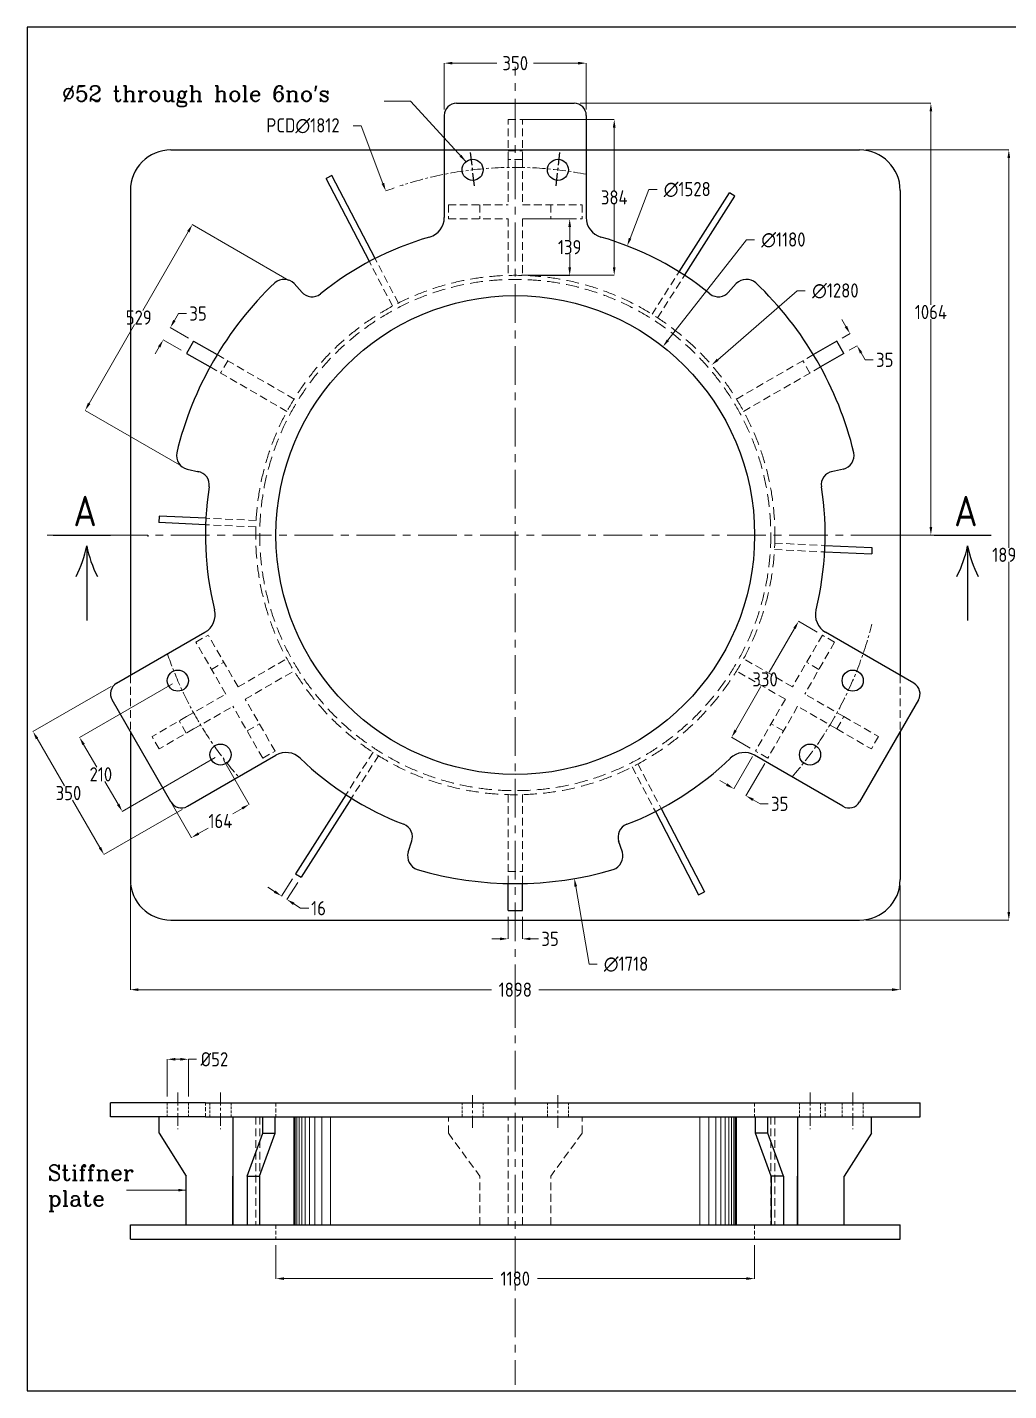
# Model space of a CAD drawing. Header units: millimetres. Extents: x 13251 to 35757, y 11509 to 19980.
# Drawn here: x 13251 to 15671, y 13126 to 16486 of the extents above; entities that cross this region are included whole.
import ezdxf

# ---------------------------------------------------------------- set-up
doc = ezdxf.new("R2010")
doc.units = ezdxf.units.MM
doc.linetypes.add('CENTER', pattern=[50.8, 31.75, -6.35, 6.35, -6.35])
doc.linetypes.add('HIDDEN', pattern=[9.525, 6.35, -3.175])
doc.styles.add('Annotative', font='arial.ttf')
doc.styles.get("Standard").update_dxf_attribs({"font": 'dim.shx'})
doc.dimstyles.new('ISO-25', dxfattribs={"dimtxt": 30, "dimasz": 20, "dimexe": 1.25, "dimexo": 25, "dimgap": 5, "dimtad": 1, "dimtxsty": 'Annotative', "dimcen": 2.5, "dimadec": 0, "dimazin": 0, "dimtfac": 1, "dimtmove": 0, "dimatfit": 3, "dimfxl": 1, "dimlwd": 5, "dimlwe": 5, "dimarcsym": 0})
doc.dimstyles.get("Standard").update_dxf_attribs({"dimtxt": 35, "dimasz": 20, "dimexe": 0.18, "dimexo": 15, "dimgap": 0.09, "dimtad": 0, "dimtih": 1, "dimtoh": 1, "dimdec": 0, "dimzin": 0, "dimdsep": 46, "dimtxsty": 'Standard', "dimcen": 0.09, "dimadec": 0, "dimazin": 0, "dimtfac": 1, "dimtdec": 0, "dimtofl": 0, "dimtmove": 0, "dimatfit": 3, "dimfxl": 1, "dimtolj": 1, "dimtzin": 0, "dimlwd": 5, "dimlwe": 5, "dimarcsym": 0})

# ---------------------------------------------------------------- blocks, each defined once
blk = doc.blocks.new('*D1')
at = {"color": 0, "lineweight": 5, "transparency": 16777216}
for p, q in [((15269.5, 15748.3), (15259.5, 15765.7)), ((15260.2, 15719.9), (15279.7, 15731.1)), ((15277.7, 15689.6), (15297.2, 15700.8)), ((15307, 15683.4), (15317, 15666.1)), ((15317, 15666.1), (15337, 15666.1))]:
    blk.add_line(p, q, dxfattribs=at)
at = {"color": 0, "transparency": 16777216}
for points in [[(15272.4, 15750), (15266.6, 15746.7), (15279.5, 15731)], [(15309.9, 15685.1), (15304.1, 15681.7), (15297, 15700.7)]]:
    blk.add_solid(points, dxfattribs=at)
at = {"layer": 'Defpoints', "color": 0, "transparency": 16777216}
for p in [(15247.2, 15712.4), (15297, 15700.7), (15264.7, 15682.1)]:
    blk.add_point(p, dxfattribs=at)
at = {"color": 0, "transparency": 16777216, "insert": (15365.4, 15666.1), "char_height": 35, "attachment_point": 5}
blk.add_mtext('\\A1;35', dxfattribs=at)
blk = doc.blocks.new('*D2')
at = {"color": 0, "lineweight": 5, "transparency": 16777216}
for p, q in [((15149.4, 15835.9), (14953.4, 15666.3)), ((15169.4, 15835.9), (15149.4, 15835.9)), ((14454.3, 15234.4), (14454.5, 15234.4)), ((14454.4, 15234.3), (14454.4, 15234.5))]:
    blk.add_line(p, q, dxfattribs=at)
at = {"color": 0, "transparency": 16777216}
blk.add_solid([(14951.2, 15668.8), (14955.6, 15663.8), (14938.3, 15653.2)], dxfattribs=at)
at = {"layer": 'Defpoints', "color": 0, "transparency": 16777216}
for p in [(14938.3, 15653.2), (13970.4, 14815.6)]:
    blk.add_point(p, dxfattribs=at)
at = {"color": 0, "transparency": 16777216, "insert": (15243.6, 15835.9), "char_height": 35, "attachment_point": 5}
blk.add_mtext('\\A1;∅1280', dxfattribs=at)
blk = doc.blocks.new('*D3')
at = {"color": 0, "lineweight": 5, "transparency": 16777216}
for p, q in [((15024.5, 15961.5), (14830.8, 15714.4)), ((15044.5, 15961.5), (15024.5, 15961.5)), ((14454.3, 15234.4), (14454.5, 15234.4)), ((14454.4, 15234.3), (14454.4, 15234.5))]:
    blk.add_line(p, q, dxfattribs=at)
at = {"color": 0, "transparency": 16777216}
blk.add_solid([(14828.2, 15716.5), (14833.4, 15712.4), (14818.4, 15698.7)], dxfattribs=at)
at = {"layer": 'Defpoints', "color": 0, "transparency": 16777216}
for p in [(14818.4, 15698.7), (14090.3, 14770.1)]:
    blk.add_point(p, dxfattribs=at)
at = {"color": 0, "transparency": 16777216, "insert": (15115.5, 15961.5), "char_height": 35, "attachment_point": 5}
blk.add_mtext('\\A1;∅1180', dxfattribs=at)
blk = doc.blocks.new('*D4')
at = {"color": 0, "lineweight": 5, "transparency": 16777216}
for p, q in [((14784, 16085.8), (14737.5, 15965.5)), ((14804, 16085.8), (14784, 16085.8)), ((14454.3, 15234.4), (14454.5, 15234.4)), ((14454.4, 15234.3), (14454.4, 15234.5))]:
    blk.add_line(p, q, dxfattribs=at)
at = {"color": 0, "transparency": 16777216}
blk.add_solid([(14734.4, 15966.7), (14740.6, 15964.3), (14730.2, 15946.9)], dxfattribs=at)
at = {"layer": 'Defpoints', "color": 0, "transparency": 16777216}
for p in [(14730.2, 15946.9), (14178.5, 14522)]:
    blk.add_point(p, dxfattribs=at)
at = {"color": 0, "transparency": 16777216, "insert": (14878.3, 16085.8), "char_height": 35, "attachment_point": 5}
blk.add_mtext('\\A1;∅1528', dxfattribs=at)
blk = doc.blocks.new('*D5')
at = {"color": 0, "lineweight": 5, "transparency": 16777216}
for p, q in [((14454.3, 15234.4), (14454.5, 15234.4)), ((14454.4, 15234.3), (14454.4, 15234.5)), ((14636.6, 14176.7), (14603.6, 14368.2)), ((14656.6, 14176.7), (14636.6, 14176.7))]:
    blk.add_line(p, q, dxfattribs=at)
at = {"color": 0, "transparency": 16777216}
blk.add_solid([(14606.9, 14368.7), (14600.3, 14367.6), (14600.2, 14387.9)], dxfattribs=at)
at = {"layer": 'Defpoints', "color": 0, "transparency": 16777216}
for p in [(14308.5, 16080.9), (14600.2, 14387.9)]:
    blk.add_point(p, dxfattribs=at)
at = {"color": 0, "transparency": 16777216, "insert": (14727.5, 14176.7), "char_height": 35, "attachment_point": 5}
blk.add_mtext('\\A1;∅1718', dxfattribs=at)
blk = doc.blocks.new('*D6')
at = {"color": 0, "lineweight": 5, "transparency": 16777216}
for p, q in [((13896.5, 15861.6), (13658, 15999.3)), ((13648.2, 15981.9), (13536.2, 15788)), ((13403.9, 15558.8), (13515.9, 15752.8)), ((13632.3, 15403.9), (13393.8, 15541.6))]:
    blk.add_line(p, q, dxfattribs=at)
at = {"color": 0, "transparency": 16777216}
for points in [[(13645.3, 15983.6), (13651.1, 15980.2), (13658.2, 15999.2)], [(13401, 15560.5), (13406.8, 15557.2), (13393.9, 15541.5)]]:
    blk.add_solid(points, dxfattribs=at)
at = {"layer": 'Defpoints', "color": 0, "transparency": 16777216}
for p in [(13909.5, 15854.1), (13393.9, 15541.5), (13645.3, 15396.4)]:
    blk.add_point(p, dxfattribs=at)
at = {"color": 0, "transparency": 16777216, "insert": (13526.1, 15770.4), "char_height": 35, "attachment_point": 5}
blk.add_mtext('\\A1;529', dxfattribs=at)
blk = doc.blocks.new('*D7')
at = {"color": 0, "lineweight": 5, "transparency": 16777216}
for p, q in [((13614, 15762.9), (13624, 15780.2)), ((13624, 15780.2), (13644, 15780.2)), ((13648.5, 15719.9), (13603.8, 15745.7)), ((13576.5, 15698), (13566.5, 15680.7)), ((13631, 15689.6), (13586.3, 15715.4))]:
    blk.add_line(p, q, dxfattribs=at)
at = {"color": 0, "transparency": 16777216}
for points in [[(13611.1, 15764.6), (13616.8, 15761.3), (13604, 15745.6)], [(13573.6, 15699.6), (13579.3, 15696.3), (13586.5, 15715.3)]]:
    blk.add_solid(points, dxfattribs=at)
at = {"layer": 'Defpoints', "color": 0, "transparency": 16777216}
for p in [(13604, 15745.6), (13661.5, 15712.4), (13644, 15682.1)]:
    blk.add_point(p, dxfattribs=at)
at = {"color": 0, "transparency": 16777216, "insert": (13672.4, 15780.2), "char_height": 35, "attachment_point": 5}
blk.add_mtext('\\A1;35', dxfattribs=at)
blk = doc.blocks.new('*D8')
at = {"color": 0, "lineweight": 5, "transparency": 16777216}
for p, q in [((13904.8, 14387.1), (13877.8, 14344.8)), ((13861.1, 14355.7), (13844.2, 14366.4)), ((13918.3, 14378.5), (13891.3, 14336.2)), ((13908.3, 14325.6), (13925.2, 14314.8)), ((13925.2, 14314.8), (13945.2, 14314.8))]:
    blk.add_line(p, q, dxfattribs=at)
at = {"color": 0, "transparency": 16777216}
for points in [[(13862.9, 14358.5), (13859.3, 14352.8), (13877.9, 14344.9)], [(13910.1, 14328.4), (13906.5, 14322.7), (13891.4, 14336.3)]]:
    blk.add_solid(points, dxfattribs=at)
at = {"layer": 'Defpoints', "color": 0, "transparency": 16777216}
for p in [(13912.9, 14399.7), (13926.4, 14391.1), (13891.4, 14336.3)]:
    blk.add_point(p, dxfattribs=at)
at = {"color": 0, "transparency": 16777216, "insert": (13969.4, 14314.8), "char_height": 35, "attachment_point": 5}
blk.add_mtext('\\A1;16', dxfattribs=at)
blk = doc.blocks.new('*D9')
at = {"color": 0, "lineweight": 5, "transparency": 16777216}
for p, q in [((13505.4, 14370.4), (13505.4, 14113.9)), ((15403.4, 14370.4), (15403.4, 14113.9)), ((13525.4, 14114), (14395.9, 14114)), ((15383.4, 14114), (14512.8, 14114))]:
    blk.add_line(p, q, dxfattribs=at)
at = {"color": 0, "transparency": 16777216}
for points in [[(13525.4, 14117.4), (13525.4, 14110.7), (13505.4, 14114)], [(15383.4, 14117.4), (15383.4, 14110.7), (15403.4, 14114)]]:
    blk.add_solid(points, dxfattribs=at)
at = {"layer": 'Defpoints', "color": 0, "transparency": 16777216}
for p in [(13505.4, 14385.4), (15403.4, 14385.4), (15403.4, 14114)]:
    blk.add_point(p, dxfattribs=at)
at = {"color": 0, "transparency": 16777216, "insert": (14454.4, 14114), "char_height": 35, "attachment_point": 5}
blk.add_mtext('\\A1;1898', dxfattribs=at)
blk = doc.blocks.new('*D10')
at = {"color": 0, "lineweight": 5, "transparency": 16777216}
for p, q in [((15318.4, 16183.4), (15671.4, 16183.4)), ((15671.2, 16163.4), (15671.2, 15203.2)), ((15671.2, 14305.4), (15671.2, 15168)), ((15318.4, 14285.4), (15671.4, 14285.4))]:
    blk.add_line(p, q, dxfattribs=at)
at = {"color": 0, "transparency": 16777216}
for points in [[(15667.8, 16163.4), (15674.5, 16163.4), (15671.2, 16183.4)], [(15667.8, 14305.4), (15674.5, 14305.4), (15671.2, 14285.4)]]:
    blk.add_solid(points, dxfattribs=at)
at = {"layer": 'Defpoints', "color": 0, "transparency": 16777216}
for p in [(15303.4, 16183.4), (15303.4, 14285.4), (15671.2, 14285.4)]:
    blk.add_point(p, dxfattribs=at)
at = {"color": 0, "transparency": 16777216, "insert": (15671.2, 15185.6), "char_height": 35, "attachment_point": 5}
blk.add_mtext('\\A1;1898', dxfattribs=at)
blk = doc.blocks.new('*D17')
at = {"color": 0, "lineweight": 5, "transparency": 16777216}
for p, q in [((13864.4, 13484.4), (13864.4, 13401.8)), ((15044.4, 13484.4), (15044.4, 13401.8)), ((13884.4, 13402), (14399.3, 13402)), ((15024.4, 13402), (14509.5, 13402))]:
    blk.add_line(p, q, dxfattribs=at)
at = {"color": 0, "transparency": 16777216}
for points in [[(13884.4, 13405.3), (13884.4, 13398.7), (13864.4, 13402)], [(15024.4, 13405.3), (15024.4, 13398.7), (15044.4, 13402)]]:
    blk.add_solid(points, dxfattribs=at)
at = {"layer": 'Defpoints', "color": 0, "transparency": 16777216}
for p in [(13864.4, 13499.4), (15044.4, 13499.4), (15044.4, 13402)]:
    blk.add_point(p, dxfattribs=at)
at = {"color": 0, "transparency": 16777216, "insert": (14454.4, 13402), "char_height": 35, "attachment_point": 5}
blk.add_mtext('\\A1;1180', dxfattribs=at)
blk = doc.blocks.new('*D18')
at = {"color": 0, "lineweight": 5, "transparency": 16777216}
for p, q in [((14486.9, 16013.4), (14588.8, 16013.4)), ((14588.6, 15993.4), (14588.6, 15961.4)), ((14588.6, 15894.2), (14588.6, 15926.2)), ((14486.9, 15874.2), (14588.8, 15874.2))]:
    blk.add_line(p, q, dxfattribs=at)
at = {"color": 0, "transparency": 16777216}
for points in [[(14585.2, 15993.4), (14591.9, 15993.4), (14588.6, 16013.4)], [(14585.2, 15894.2), (14591.9, 15894.2), (14588.6, 15874.2)]]:
    blk.add_solid(points, dxfattribs=at)
at = {"layer": 'Defpoints', "color": 0, "transparency": 16777216}
for p in [(14471.9, 16013.4), (14471.9, 15874.2), (14588.6, 15874.2)]:
    blk.add_point(p, dxfattribs=at)
at = {"color": 0, "transparency": 16777216, "insert": (14588.6, 15943.8), "char_height": 35, "attachment_point": 5}
blk.add_mtext('\\A1;139', dxfattribs=at)
blk = doc.blocks.new('*D19')
at = {"color": 0, "lineweight": 5, "transparency": 16777216}
for p, q in [((14469.4, 16258.4), (14698.5, 16258.4)), ((14698.4, 16238.4), (14698.4, 16084)), ((14698.4, 15894.4), (14698.4, 16048.8)), ((14469.4, 15874.4), (14698.5, 15874.4))]:
    blk.add_line(p, q, dxfattribs=at)
at = {"color": 0, "transparency": 16777216}
for points in [[(14695, 16238.4), (14701.7, 16238.4), (14698.4, 16258.4)], [(14695, 15894.4), (14701.7, 15894.4), (14698.4, 15874.4)]]:
    blk.add_solid(points, dxfattribs=at)
at = {"layer": 'Defpoints', "color": 0, "transparency": 16777216}
for p in [(14454.4, 16258.4), (14698.4, 16258.4), (14454.4, 15874.4)]:
    blk.add_point(p, dxfattribs=at)
at = {"color": 0, "transparency": 16777216, "insert": (14698.4, 16066.4), "char_height": 35, "attachment_point": 5}
blk.add_mtext('\\A1;384', dxfattribs=at)
blk = doc.blocks.new('*D20')
at = {"color": 0, "lineweight": 5, "transparency": 16777216}
for p, q in [((15198.5, 14995.3), (15152.7, 15021.8)), ((15142.8, 15004.4), (15080.5, 14896.4)), ((14997.8, 14753.2), (15060.2, 14861.2)), ((15033.5, 14709.5), (14987.7, 14736))]:
    blk.add_line(p, q, dxfattribs=at)
at = {"color": 0, "transparency": 16777216}
for points in [[(15140, 15006), (15145.7, 15002.7), (15152.8, 15021.7)], [(14995, 14754.9), (15000.7, 14751.5), (14987.8, 14735.9)]]:
    blk.add_solid(points, dxfattribs=at)
at = {"layer": 'Defpoints', "color": 0, "transparency": 16777216}
for p in [(15211.5, 14987.8), (14987.8, 14735.9), (15046.5, 14702)]:
    blk.add_point(p, dxfattribs=at)
at = {"color": 0, "transparency": 16777216, "insert": (15070.3, 14878.8), "char_height": 35, "attachment_point": 5}
blk.add_mtext('\\A1;330', dxfattribs=at)
blk = doc.blocks.new('*D21')
at = {"color": 0, "lineweight": 5, "transparency": 16777216}
for p, q in [((14614.4, 16298.4), (15479.2, 16298.4)), ((15479.1, 16278.4), (15479.1, 15801.5)), ((15479.1, 15254.4), (15479.1, 15766.3)), ((15307.5, 15234.4), (15479.2, 15234.4))]:
    blk.add_line(p, q, dxfattribs=at)
at = {"color": 0, "transparency": 16777216}
for points in [[(15475.7, 16278.4), (15482.4, 16278.4), (15479.1, 16298.4)], [(15475.7, 15254.4), (15482.4, 15254.4), (15479.1, 15234.4)]]:
    blk.add_solid(points, dxfattribs=at)
at = {"layer": 'Defpoints', "color": 0, "transparency": 16777216}
for p in [(14599.4, 16298.4), (15292.5, 15234.4), (15479.1, 15234.4)]:
    blk.add_point(p, dxfattribs=at)
at = {"color": 0, "transparency": 16777216, "insert": (15479.1, 15783.9), "char_height": 35, "attachment_point": 5}
blk.add_mtext('\\A1;1064', dxfattribs=at)
blk = doc.blocks.new('*D22')
at = {"color": 0, "lineweight": 5, "transparency": 16777216}
for p, q in [((14436.9, 14293.8), (14436.9, 14239)), ((14471.9, 14293.8), (14471.9, 14239)), ((14416.9, 14239.2), (14396.9, 14239.2)), ((14491.9, 14239.2), (14511.9, 14239.2))]:
    blk.add_line(p, q, dxfattribs=at)
at = {"color": 0, "transparency": 16777216}
for points in [[(14416.9, 14242.6), (14416.9, 14235.9), (14436.9, 14239.2)], [(14491.9, 14242.6), (14491.9, 14235.9), (14471.9, 14239.2)]]:
    blk.add_solid(points, dxfattribs=at)
at = {"layer": 'Defpoints', "color": 0, "transparency": 16777216}
for p in [(14436.9, 14308.8), (14471.9, 14308.8), (14471.9, 14239.2)]:
    blk.add_point(p, dxfattribs=at)
at = {"color": 0, "transparency": 16777216, "insert": (14540.3, 14239.2), "char_height": 35, "attachment_point": 5}
blk.add_mtext('\\A1;35', dxfattribs=at)
blk = doc.blocks.new('*D23')
at = {"color": 0, "lineweight": 5, "transparency": 16777216}
for p, q in [((15039, 14689), (14992.9, 14609.2)), ((15069.3, 14671.5), (15023.2, 14591.7)), ((14975.7, 14619.4), (14958.4, 14629.4)), ((15040.6, 14581.9), (15058, 14571.9)), ((15058, 14571.9), (15078, 14571.9))]:
    blk.add_line(p, q, dxfattribs=at)
at = {"color": 0, "transparency": 16777216}
for points in [[(14977.4, 14622.3), (14974, 14616.5), (14993, 14609.4)], [(15042.3, 14584.8), (15039, 14579), (15023.3, 14591.9)]]:
    blk.add_solid(points, dxfattribs=at)
at = {"layer": 'Defpoints', "color": 0, "transparency": 16777216}
for p in [(15046.5, 14702), (15076.8, 14684.5), (15023.3, 14591.9)]:
    blk.add_point(p, dxfattribs=at)
at = {"color": 0, "transparency": 16777216, "insert": (15106.4, 14571.9), "char_height": 35, "attachment_point": 5}
blk.add_mtext('\\A1;35', dxfattribs=at)
blk = doc.blocks.new('*D24')
at = {"color": 0, "lineweight": 5, "transparency": 16777216}
for p, q in [((13596.5, 13850.4), (13596.5, 13942.7)), ((13616.5, 13942.5), (13628.5, 13942.5)), ((13648.5, 13850.4), (13648.5, 13942.7)), ((13648.5, 13942.5), (13668.5, 13942.5))]:
    blk.add_line(p, q, dxfattribs=at)
at = {"color": 0, "transparency": 16777216}
for points in [[(13616.5, 13945.8), (13616.5, 13939.2), (13596.5, 13942.5)], [(13628.5, 13945.8), (13628.5, 13939.2), (13648.5, 13942.5)]]:
    blk.add_solid(points, dxfattribs=at)
at = {"layer": 'Defpoints', "color": 0, "transparency": 16777216}
for p in [(13648.5, 13942.5), (13596.5, 13835.4), (13648.5, 13835.4)]:
    blk.add_point(p, dxfattribs=at)
at = {"color": 0, "transparency": 16777216, "insert": (13712.7, 13942.5), "char_height": 35, "attachment_point": 5}
blk.add_mtext('\\A1;%%C52', dxfattribs=at)
blk = doc.blocks.new('*D27')
at = {"color": 0, "lineweight": 5, "transparency": 16777216}
for p, q in [((14054.6, 16242.9), (14074.6, 16242.9)), ((14074.6, 16242.9), (14128, 16101)), ((14454.3, 15234.4), (14454.5, 15234.4)), ((14454.4, 15234.3), (14454.4, 15234.5))]:
    blk.add_line(p, q, dxfattribs=at)
blk.add_arc((14454.4, 15234.4), 906, 109.2469, 110.6484, dxfattribs=at)
at = {"color": 0, "transparency": 16777216}
blk.add_solid([(14131.1, 16102.2), (14124.9, 16099.8), (14135.1, 16082.3)], dxfattribs=at)
at = {"layer": 'Defpoints', "color": 0, "transparency": 16777216}
for p in [(14135.1, 16082.3), (14773.7, 14386.6)]:
    blk.add_point(p, dxfattribs=at)
at = {"color": 0, "transparency": 16777216, "insert": (13931.1, 16242.9), "char_height": 35, "attachment_point": 5}
blk.add_mtext('\\A1;PCD∅1812', dxfattribs=at)
blk = doc.blocks.new('*D28')
at = {"color": 0, "lineweight": 5, "transparency": 16777216}
for p, q in [((13609.5, 14868.1), (13380, 14735.6)), ((13390.1, 14718.3), (13422.6, 14662.2)), ((13714.7, 14685.9), (13485.1, 14553.4)), ((13475.3, 14570.8), (13442.9, 14627))]:
    blk.add_line(p, q, dxfattribs=at)
at = {"color": 0, "transparency": 16777216}
for points in [[(13393, 14720), (13387.2, 14716.7), (13380.1, 14735.7)], [(13478.2, 14572.5), (13472.4, 14569.1), (13485.3, 14553.5)]]:
    blk.add_solid(points, dxfattribs=at)
at = {"layer": 'Defpoints', "color": 0, "transparency": 16777216}
for p in [(13622.5, 14875.6), (13727.6, 14693.4), (13485.3, 14553.5)]:
    blk.add_point(p, dxfattribs=at)
at = {"color": 0, "transparency": 16777216, "insert": (13432.7, 14644.6), "char_height": 35, "attachment_point": 5}
blk.add_mtext('\\A1;210', dxfattribs=at)
blk = doc.blocks.new('*D29')
at = {"color": 0, "lineweight": 5, "transparency": 16777216}
for p, q in [((13735.1, 14680.4), (13798.5, 14570.6)), ((13593, 14598.3), (13656.4, 14488.5)), ((13781.1, 14560.8), (13757.8, 14547.3)), ((13673.6, 14498.7), (13696.9, 14512.1))]:
    blk.add_line(p, q, dxfattribs=at)
at = {"color": 0, "transparency": 16777216}
for points in [[(13779.5, 14563.6), (13782.8, 14557.9), (13798.4, 14570.8)], [(13672, 14501.6), (13675.3, 14495.8), (13656.3, 14488.7)]]:
    blk.add_solid(points, dxfattribs=at)
at = {"layer": 'Defpoints', "color": 0, "transparency": 16777216}
for p in [(13727.6, 14693.4), (13585.5, 14611.3), (13656.3, 14488.7)]:
    blk.add_point(p, dxfattribs=at)
at = {"color": 0, "transparency": 16777216, "insert": (13727.4, 14529.7), "char_height": 35, "attachment_point": 5}
blk.add_mtext('\\A1;164', dxfattribs=at)
blk = doc.blocks.new('*D30')
at = {"color": 0, "lineweight": 5, "transparency": 16777216}
for p, q in [((14279.4, 16283.4), (14279.4, 16397.4)), ((14299.4, 16397.2), (14409.3, 16397.2)), ((14609.4, 16397.2), (14499.5, 16397.2)), ((14629.4, 16283.4), (14629.4, 16397.4))]:
    blk.add_line(p, q, dxfattribs=at)
at = {"color": 0, "transparency": 16777216}
for points in [[(14299.4, 16400.5), (14299.4, 16393.9), (14279.4, 16397.2)], [(14609.4, 16400.5), (14609.4, 16393.9), (14629.4, 16397.2)]]:
    blk.add_solid(points, dxfattribs=at)
at = {"layer": 'Defpoints', "color": 0, "transparency": 16777216}
for p in [(14629.4, 16397.2), (14279.4, 16268.4), (14629.4, 16268.4)]:
    blk.add_point(p, dxfattribs=at)
at = {"color": 0, "transparency": 16777216, "insert": (14454.4, 16397.2), "char_height": 35, "attachment_point": 5}
blk.add_mtext('\\A1;350', dxfattribs=at)
blk = doc.blocks.new('*D31')
at = {"color": 0, "lineweight": 5, "transparency": 16777216}
for p, q in [((13458.4, 14861.5), (13265.2, 14749.9)), ((13275.4, 14732.7), (13342.7, 14616.1)), ((13430.4, 14464.2), (13363, 14580.9)), ((13633.4, 14558.4), (13440.2, 14446.8))]:
    blk.add_line(p, q, dxfattribs=at)
at = {"color": 0, "transparency": 16777216}
for points in [[(13278.3, 14734.4), (13272.5, 14731), (13265.4, 14750)], [(13433.3, 14465.9), (13427.5, 14462.6), (13440.4, 14446.9)]]:
    blk.add_solid(points, dxfattribs=at)
at = {"layer": 'Defpoints', "color": 0, "transparency": 16777216}
for p in [(13471.4, 14869), (13265.4, 14750), (13646.4, 14565.9)]:
    blk.add_point(p, dxfattribs=at)
at = {"color": 0, "transparency": 16777216, "insert": (13352.9, 14598.5), "char_height": 35, "attachment_point": 5}
blk.add_mtext('\\A1;350', dxfattribs=at)

msp = doc.modelspace()

# ---------------------------------------------------------------- linework, layer by layer
at = {"linetype": 'CENTER', "lineweight": 5, "ltscale": 3}
for p, q in [((14454.4, 14080.8), (14454.4, 16388.1)), ((13300.7, 15234.4), (15608, 15234.4)), ((14454.4, 14115.3), (14454.4, 13139.9))]:
    msp.add_line(p, q, dxfattribs=at)
for p, q in [((14309.4, 16298.4), (14599.4, 16298.4)), ((14279.4, 16268.4), (14279.4, 16016.7)), ((14629.4, 16268.4), (14629.4, 16016.7)), ((13605.4, 16183.4), (15303.4, 16183.4)), ((14002.3, 16120.7), (13988.1, 16113.3)), ((14094.7, 15908.4), (13988.1, 16113.3)), ((14108.9, 15915.8), (14002.3, 16120.7)), ((13505.4, 16083.4), (13505.4, 14888.6)), ((14858.2, 15882.9), (14982.4, 16077.7)), ((14871.7, 15874.3), (14995.9, 16069.1)), ((14995.9, 16069.1), (14982.4, 16077.7)), ((15403.4, 16083.4), (15403.4, 14888.6)), ((13909.5, 15854.1), (13929.2, 15831.9)), ((14999.2, 15854.1), (14979.5, 15831.9)), ((13661.5, 15712.4), (13644, 15682.1)), ((13661.5, 15712.4), (13719.4, 15679)), ((15247.2, 15712.4), (15189.4, 15679)), ((15264.7, 15682.1), (15247.2, 15712.4)), ((13644, 15682.1), (13701.9, 15648.7)), ((15264.7, 15682.1), (15206.9, 15648.7)), ((13645.3, 15396.4), (13674.4, 15390.5)), ((15263.5, 15396.4), (15234.3, 15390.5)), ((13576.1, 15281), (13575.4, 15265)), ((13690.8, 15259.9), (13575.4, 15265)), ((13691.5, 15275.9), (13576.1, 15281)), ((13315.3, 15234.4), (13456.3, 15234.4)), ((15486.9, 15234.4), (15627.8, 15234.4)), ((13397.9, 15207.9), (13397.9, 15023.5)), ((15217.2, 15192.9), (15333.3, 15187.8)), ((15217.9, 15208.9), (15333.3, 15203.9)), ((15333.3, 15203.9), (15333.3, 15187.8)), ((15569.4, 15207.9), (15569.4, 15023.5)), ((13471.4, 14869), (13689.4, 14994.8)), ((15437.3, 14869), (15219.3, 14994.8)), ((13605.4, 14576.8), (13460.4, 14828)), ((15448.3, 14828), (15303.3, 14576.8)), ((13505.4, 14750.1), (13505.4, 14385.4)), ((15403.4, 14750.1), (15403.4, 14385.4)), ((13646.4, 14565.9), (13864.4, 14691.7)), ((15262.3, 14565.9), (15044.3, 14691.7)), ((14037, 14594.5), (13912.9, 14399.7)), ((14050.5, 14585.9), (13926.4, 14391.1)), ((14799.9, 14553), (14906.5, 14348.1)), ((14814.1, 14560.4), (14920.7, 14355.5)), ((14190.1, 14452.7), (14199.5, 14480.9)), ((14718.6, 14452.7), (14709.2, 14480.9)), ((13912.9, 14399.7), (13926.4, 14391.1)), ((14436.9, 14308.8), (14436.9, 14375.6)), ((14471.9, 14308.8), (14471.9, 14375.6)), ((14906.5, 14348.1), (14920.7, 14355.5)), ((13605.4, 14285.4), (15303.4, 14285.4)), ((14436.9, 14308.8), (14471.9, 14308.8)), ((13690.4, 13835.4), (13456.4, 13835.4)), ((13456.4, 13800.4), (13456.4, 13835.4)), ((13690.4, 13835.4), (15452.3, 13835.4)), ((15452.3, 13800.4), (15452.3, 13835.4)), ((13690.4, 13800.4), (13456.4, 13800.4)), ((13576.3, 13760.4), (13576.3, 13800.4)), ((13690.4, 13800.4), (15452.3, 13800.4)), ((13758.2, 13800.4), (13758.2, 13534.4)), ((13831.9, 13760.4), (13831.9, 13800.4)), ((13862.2, 13760.4), (13862.2, 13800.4)), ((13862.2, 13760.4), (13862.2, 13800.4)), ((15046.5, 13760.4), (15046.5, 13800.4)), ((15046.5, 13760.4), (15046.5, 13800.4)), ((15076.8, 13760.4), (15076.8, 13800.4)), ((15150.6, 13800.4), (15150.6, 13534.4)), ((15332.4, 13760.4), (15332.4, 13800.4)), ((13576.3, 13760.4), (13643.4, 13654.4)), ((13793.2, 13654.4), (13831.9, 13760.4)), ((13823.5, 13654.4), (13862.2, 13760.4)), ((13831.9, 13760.4), (13862.2, 13760.4)), ((15085.3, 13654.4), (15046.5, 13760.4)), ((15076.8, 13760.4), (15046.5, 13760.4)), ((15115.6, 13654.4), (15076.8, 13760.4)), ((15332.4, 13760.4), (15265.3, 13654.4)), ((13643.4, 13534.4), (13643.4, 13654.4)), ((13758.2, 13534.4), (13758.2, 13654.4)), ((13793.2, 13654.4), (13793.2, 13534.4)), ((13793.2, 13654.4), (13823.5, 13654.4)), ((13823.5, 13654.4), (13823.5, 13534.4)), ((15085.3, 13654.4), (15085.3, 13534.4)), ((15115.6, 13654.4), (15085.3, 13654.4)), ((15115.6, 13654.4), (15115.6, 13534.4)), ((15150.6, 13534.4), (15150.6, 13654.4)), ((15265.3, 13534.4), (15265.3, 13654.4)), ((13505.4, 13499.4), (13505.4, 13534.4)), ((13505.4, 13534.4), (15403.4, 13534.4)), ((15403.4, 13499.4), (15403.4, 13534.4)), ((13505.4, 13499.4), (15403.4, 13499.4))]:
    msp.add_line(p, q)
at = {"linetype": 'HIDDEN', "lineweight": 5, "ltscale": 3}
for p, q in [((14436.9, 16258.4), (14471.9, 16258.4)), ((14436.9, 16160), (14436.9, 16258.4)), ((14471.9, 16160), (14471.9, 16258.4)), ((14436.9, 16180.9), (14471.9, 16180.9)), ((14471.9, 16160), (14436.9, 16160)), ((14436.9, 16160), (14436.9, 16048.4)), ((14471.9, 16160), (14471.9, 16048.4)), ((14289.4, 16048.4), (14436.9, 16048.4)), ((14289.4, 16048.4), (14289.4, 16013.4)), ((14366.9, 16048.4), (14366.9, 16013.4)), ((14471.9, 16048.4), (14619.4, 16048.4)), ((14541.9, 16048.4), (14541.9, 16013.4)), ((14619.4, 16048.4), (14619.4, 16013.4)), ((14289.4, 16013.4), (14436.9, 16013.4)), ((14436.9, 16013.4), (14436.9, 15874.2)), ((14471.9, 16013.4), (14619.4, 16013.4)), ((14471.9, 16013.4), (14471.9, 15874.2)), ((14151.9, 15798.4), (14094.7, 15908.4)), ((14166.1, 15805.8), (14108.9, 15915.8)), ((14791.6, 15778.4), (14858.2, 15882.9)), ((14805.1, 15769.8), (14871.7, 15874.3)), ((13719.4, 15679), (13909.1, 15569.5)), ((13745.4, 15664), (13727.9, 15633.6)), ((15189.4, 15679), (14999.7, 15569.5)), ((15180.9, 15633.6), (15163.4, 15664)), ((13701.9, 15648.7), (13891.6, 15539.1)), ((15206.9, 15648.7), (15017.2, 15539.1)), ((13814.7, 15254.5), (13690.8, 15259.9)), ((13815.4, 15270.5), (13691.5, 15275.9)), ((15093.4, 15198.4), (15217.2, 15192.9)), ((15094.1, 15214.4), (15217.9, 15208.9)), ((13666.9, 14970.3), (13697.2, 14987.8)), ((13771, 14860.1), (13697.9, 14986.7)), ((15211.5, 14987.8), (15137.8, 14860.1)), ((15241.8, 14970.3), (15211.5, 14987.8)), ((13740.7, 14842.6), (13666.9, 14970.3)), ((15241.8, 14970.3), (15168.1, 14842.6)), ((13705.7, 14903.2), (13736, 14920.7)), ((13771, 14860.1), (13891.6, 14929.7)), ((15137.8, 14860.1), (15017.2, 14929.7)), ((15203.1, 14903.2), (15172.8, 14920.7)), ((13505.4, 14888.6), (13505.4, 14750.1)), ((13788.5, 14829.8), (13909.1, 14899.4)), ((15120.3, 14829.8), (14999.7, 14899.4)), ((15403.4, 14888.6), (15403.4, 14750.1)), ((13644, 14786.8), (13740.7, 14842.6)), ((13862.2, 14702), (13788.5, 14829.8)), ((15120.3, 14829.8), (15046.5, 14702)), ((15264.7, 14786.8), (15168.1, 14842.6)), ((13644, 14786.8), (13558.8, 14737.6)), ((13661.5, 14756.5), (13758.2, 14812.3)), ((13831.9, 14684.5), (13758.2, 14812.3)), ((15150.6, 14812.3), (15076.8, 14684.5)), ((15247.2, 14756.5), (15150.6, 14812.3)), ((15247.2, 14756.5), (15264.7, 14786.8)), ((15264.7, 14786.8), (15349.9, 14737.6)), ((13661.5, 14756.5), (13576.3, 14707.3)), ((13643.4, 14746), (13625.9, 14776.3)), ((13793.2, 14751.6), (13823.5, 14769.1)), ((15115.6, 14751.6), (15085.3, 14769.1)), ((15247.2, 14756.5), (15332.4, 14707.3)), ((13576.3, 14707.3), (13558.8, 14737.6)), ((15349.9, 14737.6), (15332.4, 14707.3)), ((13831.9, 14684.5), (13862.2, 14702)), ((14103.7, 14699.1), (14037, 14594.5)), ((14117.2, 14690.5), (14050.5, 14585.9)), ((15076.8, 14684.5), (15046.5, 14702)), ((14742.6, 14663), (14799.9, 14553)), ((14756.8, 14670.4), (14814.1, 14560.4)), ((14436.9, 14375.6), (14436.9, 14594.7)), ((14471.9, 14375.6), (14471.9, 14594.7)), ((14436.9, 14405.6), (14471.9, 14405.6)), ((13814.4, 13800.4), (13814.4, 13534.4)), ((13824.4, 13800.4), (13824.4, 13534.4)), ((14289.4, 13760.4), (14289.4, 13800.4)), ((14436.9, 13534.4), (14436.9, 13800.4)), ((14471.9, 13534.4), (14471.9, 13800.4)), ((14619.4, 13760.4), (14619.4, 13800.4)), ((15084.4, 13800.4), (15084.4, 13534.4)), ((15094.4, 13800.4), (15094.4, 13534.4)), ((14289.4, 13760.4), (14366.9, 13654.4)), ((14619.4, 13760.4), (14541.9, 13654.4)), ((14366.9, 13534.4), (14366.9, 13654.4)), ((14541.9, 13534.4), (14541.9, 13654.4))]:
    msp.add_line(p, q, dxfattribs=at)
at = {"linetype": 'CENTER'}
for p, q in [((14353.8, 16095), (14343.4, 16183.4)), ((14555, 16095), (14565.3, 16183.4))]:
    msp.add_line(p, q, dxfattribs=at)
at = {"linetype": 'CENTER', "lineweight": 5}
for p, q in [((13622.5, 13860.7), (13622.5, 13770.6)), ((13727.6, 13860.7), (13727.6, 13770.6)), ((14349.2, 13854.3), (14349.2, 13773.2)), ((14559.5, 13854.3), (14559.5, 13773.2)), ((15181.1, 13860.7), (15181.1, 13770.6)), ((15286.3, 13860.7), (15286.3, 13770.6))]:
    msp.add_line(p, q, dxfattribs=at)
at = {"linetype": 'HIDDEN', "lineweight": 5}
for p, q in [((13596.5, 13800.4), (13596.5, 13835.4)), ((13648.5, 13800.4), (13648.5, 13835.4)), ((13701.6, 13800.4), (13701.6, 13835.4)), ((13753.6, 13800.4), (13753.6, 13835.4)), ((14323.2, 13835.4), (14323.2, 13800.4)), ((14375.2, 13835.4), (14375.2, 13800.4)), ((14533.5, 13835.4), (14533.5, 13800.4)), ((14585.5, 13835.4), (14585.5, 13800.4)), ((15155.1, 13800.4), (15155.1, 13835.4)), ((15207.1, 13800.4), (15207.1, 13835.4)), ((15260.3, 13800.4), (15260.3, 13835.4)), ((15312.3, 13800.4), (15312.3, 13835.4))]:
    msp.add_line(p, q, dxfattribs=at)
at = {"linetype": 'HIDDEN', "lineweight": 5, "ltscale": 1.5}
for p, q in [((13690.4, 13800.4), (13690.4, 13835.4)), ((13864.4, 13835.4), (13864.4, 13800.4)), ((15044.4, 13835.4), (15044.4, 13800.4)), ((15218.4, 13800.4), (15218.4, 13835.4)), ((13864.4, 13534.4), (13864.4, 13499.4)), ((15044.4, 13534.4), (15044.4, 13499.4)), ((15044.4, 13534.4), (15044.4, 13499.4))]:
    msp.add_line(p, q, dxfattribs=at)
at = {"color": 6}
for p, q in [((13909.1, 13534.4), (13909.1, 13800.4)), ((13909.1, 13534.4), (13909.1, 13800.4)), ((14999.7, 13534.4), (14999.7, 13800.4))]:
    msp.add_line(p, q, dxfattribs=at)
at = {"color": 6, "lineweight": 5}
for p, q in [((13911.8, 13534.4), (13911.8, 13800.4)), ((13915.7, 13534.4), (13915.7, 13800.4)), ((13921.2, 13534.4), (13921.2, 13800.4)), ((13927.9, 13534.4), (13927.9, 13800.4)), ((13936.5, 13534.4), (13936.5, 13800.1)), ((13947.4, 13534.4), (13947.4, 13800.1)), ((13960.2, 13534.4), (13960.2, 13800.6)), ((13977.5, 13534.4), (13977.5, 13800.4)), ((13999, 13534.4), (13999, 13801.1)), ((14909.7, 13534.4), (14909.7, 13801.1)), ((14931.2, 13534.4), (14931.2, 13800.4)), ((14948.5, 13534.4), (14948.5, 13800.6)), ((14961.4, 13534.4), (14961.4, 13800.1)), ((14972.2, 13534.4), (14972.2, 13800.1)), ((14980.9, 13534.4), (14980.9, 13800.4)), ((14987.6, 13534.4), (14987.6, 13800.4)), ((14993, 13534.4), (14993, 13800.4)), ((14996.9, 13534.4), (14996.9, 13800.4))]:
    msp.add_line(p, q, dxfattribs=at)
msp.add_lwpolyline([(13251.2, 13125.7), (18003.2, 13125.7), (18003.2, 16485.7), (13251.2, 16485.7)], close=True)
for centre, radius in [((14349.2, 16134.3), 26), ((14559.5, 16134.3), 26), ((14454.4, 15234.4), 590), ((13622.5, 14875.6), 26), ((15286.3, 14875.6), 26), ((13727.6, 14693.4), 26), ((15181.1, 14693.4), 26), ((15181.1, 14693.4), 26)]:
    msp.add_circle(centre, radius)
at = {"color": 6, "linetype": 'HIDDEN', "lineweight": 5, "ltscale": 5}
for radius in [640, 630]:
    msp.add_circle((14454.4, 15234.4), radius, dxfattribs=at)
for centre, radius, start, end in [((14309.4, 16268.4), 30, 90, 180), ((14599.4, 16268.4), 30, 0, 90), ((13605.4, 16083.4), 100, 90, 180), ((15303.4, 16083.4), 100, 0, 90), ((14229.4, 16016.7), 50, 286.0462, 0), ((14679.4, 16016.7), 50, 180, 253.9538), ((14454.4, 15234.4), 764, 106.0462, 128.9287), ((14454.4, 15234.4), 764, 51.0713, 73.9538), ((13884.5, 15828.1), 36.2, 46.1258, 129.675), ((15024.3, 15828.1), 36.2, 50.325, 133.8742), ((14454.4, 15234.4), 859, 133.6563, 166.3437), ((13953.5, 15854.8), 33.4, 219.5028, 308.632), ((14955.3, 15854.8), 33.4, 231.368, 320.4972), ((14454.4, 15234.4), 859, 13.6563, 46.3437), ((13655.3, 15431.1), 36.2, 170.325, 253.8742), ((15253.4, 15431.1), 36.2, 286.1258, 9.675), ((13666.6, 15358), 33.4, 351.368, 80.4972), ((15242.1, 15358), 33.4, 99.5028, 188.632), ((14454.4, 15234.4), 764, 171.0713, 193.9538), ((14454.4, 15234.4), 764, 346.0462, 8.9287), ((13127.9, 15260.1), 275, 332.3689, 349.0722), ((13667.9, 15260.1), 275, 190.9278, 207.6311), ((15299.4, 15260.1), 275, 332.3689, 349.0722), ((15839.4, 15260.1), 275, 190.9278, 207.6311), ((13664.4, 15038.1), 50, 300, 13.9538), ((15244.3, 15038.1), 50, 166.0462, 240), ((13486.4, 14843), 30, 120, 210), ((15422.3, 14843), 30, 330, 60), ((13889.4, 14648.4), 50, 46.0462, 120), ((14454.4, 15234.4), 764, 226.0462, 248.9287), ((14454.4, 15234.4), 764, 291.0713, 313.9538), ((15019.3, 14648.4), 50, 60, 133.9538), ((13631.4, 14591.8), 30, 210, 300), ((15277.3, 14591.8), 30, 240, 330), ((14167.5, 14490.4), 33.4, 339.5028, 68.632), ((14741.2, 14490.4), 33.4, 111.368, 200.4972), ((14225.2, 14444), 36.2, 166.1258, 249.675), ((14683.5, 14444), 36.2, 290.325, 13.8742), ((13605.4, 14385.4), 100, 180, 270), ((14454.4, 15234.4), 859, 253.6563, 286.3437), ((15303.4, 14385.4), 100, 270, 0)]:
    msp.add_arc(centre, radius, start, end)
at = {"linetype": 'CENTER', "lineweight": 5}
for start, end in [(78.8629, 108.2983), (318.8629, 345.964), (198.8629, 221.1371)]:
    msp.add_arc((14454.4, 15234.4), 906, start, end, dxfattribs=at)
at = {"linetype": 'CENTER'}
msp.add_arc((14454.4, 15234.4), 906, 180, 180.2177, dxfattribs=at)

# ---------------------------------------------------------------- texts
at = {"attachment_point": 1}
for s, insert, char_height in [("{\\Fcomplex|c0;%%C52 through hole 6no's}", (13336.9, 16341.2), 38.115), ('A', (13365, 15331), 75), ('A', (15536.5, 15331), 75), ('{\\Fcomplex|c0;Stiffner \\Pplate}', (13302.1, 13682.1), 38.115)]:
    msp.add_mtext_dynamic_manual_height_columns(s, width=1861.265, gutter_width=12.5, heights=[0], dxfattribs=dict(at, insert=insert, char_height=char_height))
at = {"insert": (14074.5, 16242.9), "char_height": 35, "attachment_point": 6}
msp.add_mtext('\\A1; ', dxfattribs=at)

# ---------------------------------------------------------------- dimensions: what is measured, and where the dimension line sits
for base, p1, p2, picture, middle in [((14629.4, 16397.2), (14279.4, 16268.4), (14629.4, 16268.4), '*D30', (14454.4, 16397.2)), ((15403.4, 14114), (13505.4, 14385.4), (15403.4, 14385.4), '*D9', (14454.4, 14114)), ((14471.9, 14239.2), (14436.9, 14308.8), (14471.9, 14308.8), '*D22', (14540.3, 14239.2)), ((15044.4, 13402), (13864.4, 13499.4), (15044.4, 13499.4), '*D17', (14454.4, 13402))]:
    dim = msp.add_linear_dim(base=base, p1=p1, p2=p2, dimstyle='Standard')
    dim.commit()
    dim.dimension.update_dxf_attribs({"geometry": picture, "text_midpoint": middle})
for base, p1, p2, picture, middle in [((15479.1, 15234.4), (14599.4, 16298.4), (15292.5, 15234.4), '*D21', (15479.1, 15783.9)), ((15671.2, 14285.4), (15303.4, 16183.4), (15303.4, 14285.4), '*D10', (15671.2, 15185.6))]:
    dim = msp.add_linear_dim(base=base, p1=p1, p2=p2, angle=90, dimstyle='Standard')
    dim.commit()
    dim.dimension.update_dxf_attribs({"geometry": picture, "text_midpoint": middle, "dimtype": 160})
dim = msp.add_diameter_dim_2p(p1=(14773.7, 14386.6), p2=(14135.1, 16082.3), text='PCD<>', dimstyle='Standard')
dim.commit()
dim.dimension.update_dxf_attribs({"geometry": '*D27', "text_midpoint": (13931.1, 16242.9), "dimtype": 163})
for base, p1, p2, picture, middle in [((14698.4, 16258.4), (14454.4, 15874.4), (14454.4, 16258.4), '*D19', (14698.4, 16066.4)), ((14588.6, 15874.2), (14471.9, 16013.4), (14471.9, 15874.2), '*D18', (14588.6, 15943.8))]:
    dim = msp.add_linear_dim(base=base, p1=p1, p2=p2, angle=90, dimstyle='Standard')
    dim.commit()
    dim.dimension.update_dxf_attribs({"geometry": picture, "text_midpoint": middle})
for p1, p2, picture, middle in [((14178.5, 14522), (14730.2, 15946.9), '*D4', (14878.3, 16085.8)), ((14308.5, 16080.9), (14600.2, 14387.9), '*D5', (14727.5, 14176.7)), ((14090.3, 14770.1), (14818.4, 15698.7), '*D3', (15115.5, 15961.5)), ((13970.4, 14815.6), (14938.3, 15653.2), '*D2', (15243.6, 15835.9))]:
    dim = msp.add_diameter_dim_2p(p1=p1, p2=p2, dimstyle='Standard')
    dim.commit()
    dim.dimension.update_dxf_attribs({"geometry": picture, "text_midpoint": middle, "dimtype": 163})
for p1, p2, distance, picture, middle in [((13909.5236, 15854.1313), (13645.2564, 15396.4071), -290.2077, '*D6', (13526.0628, 15770.3731)), ((13644, 15682.1), (13661.5, 15712.4), 66.5, '*D7', (13672.4, 15780.2)), ((15247.2, 15712.4), (15264.7, 15682.1), 37.3, '*D1', (15365.4, 15666.1)), ((15211.5, 14987.8), (15046.5, 14702), -67.7, '*D20', (15070.3, 14878.8)), ((13646.4, 14565.9), (13471.4, 14869), 237.9, '*D31', (13352.9, 14598.5)), ((13622.5, 14875.6), (13727.6, 14693.4), -279.8, '*D28', (13432.7, 14644.6)), ((13727.6, 14693.4), (13585.5, 14611.3), 141.6, '*D29', (13727.4, 14529.7)), ((15046.5, 14702), (15076.8, 14684.5), -107, '*D23', (15106.4, 14571.9)), ((13912.9, 14399.7), (13926.4, 14391.1), -65, '*D8', (13969.4, 14314.8))]:
    dim = msp.add_aligned_dim(p1=p1, p2=p2, distance=distance, dimstyle='Standard')
    dim.commit()
    dim.dimension.update_dxf_attribs({"geometry": picture, "text_midpoint": middle})
dim = msp.add_linear_dim(base=(13648.5, 13942.5), p1=(13596.5, 13835.4), p2=(13648.5, 13835.4), text='%%C<>', dimstyle='Standard')
dim.commit()
dim.dimension.update_dxf_attribs({"geometry": '*D24', "text_midpoint": (13712.7, 13942.5)})

# ---------------------------------------------------------------- leaders
for points, dimstyle in [([(14332.8, 16154.5), (14196.5, 16303.3), (14131, 16303.3)], 'Standard'), ([(13643.4, 13619.9), (13496, 13619.9)], 'ISO-25')]:
    msp.add_leader(points, dimstyle=dimstyle)

doc.saveas('drawing.dxf')
